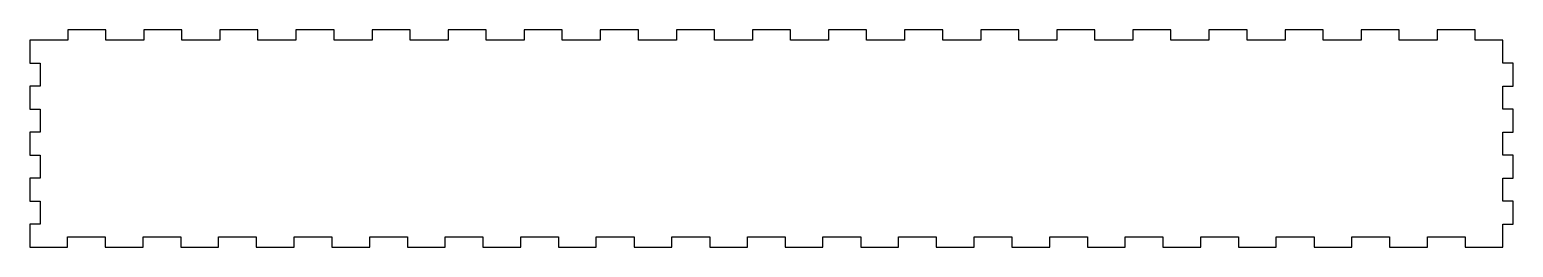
# Model space of a CAD drawing. Header units: millimetres. Extents: x -215 to 215, y 0 to 63.
import ezdxf

# ---------------------------------------------------------------- set-up
doc = ezdxf.new("R2010")
doc.units = ezdxf.units.MM
doc.layers.get('0').update_dxf_attribs({"linetype": 'CONTINUOUS'})

msp = doc.modelspace()

# ---------------------------------------------------------------- linework, layer by layer
msp.add_lwpolyline([(203.97, 60), (203.97, 63), (192.95, 63), (192.95, 60), (181.92, 60), (181.92, 63), (170.9, 63), (170.9, 60), (159.87, 60), (159.87, 63), (148.85, 63), (148.85, 60), (137.82, 60), (137.82, 63), (126.79, 63), (126.79, 60), (115.77, 60), (115.77, 63), (104.74, 63), (104.74, 60), (93.72, 60), (93.72, 63), (82.69, 63), (82.69, 60), (71.67, 60), (71.67, 63), (60.64, 63), (60.64, 60), (49.62, 60), (49.62, 63), (38.59, 63), (38.59, 60), (27.56, 60), (27.56, 63), (16.54, 63), (16.54, 60), (5.51, 60), (5.51, 63), (-5.51, 63), (-5.51, 60), (-16.54, 60), (-16.54, 63), (-27.56, 63), (-27.56, 60), (-38.59, 60), (-38.59, 63), (-49.62, 63), (-49.62, 60), (-60.64, 60), (-60.64, 63), (-71.67, 63), (-71.67, 60), (-82.69, 60), (-82.69, 63), (-93.72, 63), (-93.72, 60), (-104.74, 60), (-104.74, 63), (-115.77, 63), (-115.77, 60), (-126.79, 60), (-126.79, 63), (-137.82, 63), (-137.82, 60), (-148.85, 60), (-148.85, 63), (-159.87, 63), (-159.87, 60), (-170.9, 60), (-170.9, 63), (-181.92, 63), (-181.92, 60), (-192.95, 60), (-192.95, 63), (-203.97, 63), (-203.97, 60), (-215, 60), (-215, 53.33), (-212, 53.33), (-212, 46.67), (-215, 46.67), (-215, 40), (-212, 40), (-212, 33.33), (-215, 33.33), (-215, 26.67), (-212, 26.67), (-212, 20), (-215, 20), (-215, 13.33), (-212, 13.33), (-212, 6.67), (-215, 6.67), (-215, 0), (-204.05, 0), (-204.05, 3), (-193.1, 3), (-193.1, 0), (-182.15, 0), (-182.15, 3), (-171.21, 3), (-171.21, 0), (-160.26, 0), (-160.26, 3), (-149.31, 3), (-149.31, 0), (-138.36, 0), (-138.36, 3), (-127.41, 3), (-127.41, 0), (-116.46, 0), (-116.46, 3), (-105.51, 3), (-105.51, 0), (-94.56, 0), (-94.56, 3), (-83.62, 3), (-83.62, 0), (-72.67, 0), (-72.67, 3), (-61.72, 3), (-61.72, 0), (-50.77, 0), (-50.77, 3), (-39.82, 3), (-39.82, 0), (-28.87, 0), (-28.87, 3), (-17.92, 3), (-17.92, 0), (-6.97, 0), (-6.97, 3), (3.97, 3), (3.97, 0), (14.92, 0), (14.92, 3), (25.87, 3), (25.87, 0), (36.82, 0), (36.82, 3), (47.77, 3), (47.77, 0), (58.72, 0), (58.72, 3), (69.67, 3), (69.67, 0), (80.62, 0), (80.62, 3), (91.56, 3), (91.56, 0), (102.51, 0), (102.51, 3), (113.46, 3), (113.46, 0), (124.41, 0), (124.41, 3), (135.36, 3), (135.36, 0), (146.31, 0), (146.31, 3), (157.26, 3), (157.26, 0), (168.21, 0), (168.21, 3), (179.15, 3), (179.15, 0), (190.1, 0), (190.1, 3), (201.05, 3), (201.05, 0), (212, 0), (212, 6.67), (215, 6.67), (215, 13.33), (212, 13.33), (212, 20), (215, 20), (215, 26.67), (212, 26.67), (212, 33.33), (215, 33.33), (215, 40), (212, 40), (212, 46.67), (215, 46.67), (215, 53.33), (212, 53.33), (212, 60)], close=True)

doc.saveas('drawing.dxf')
